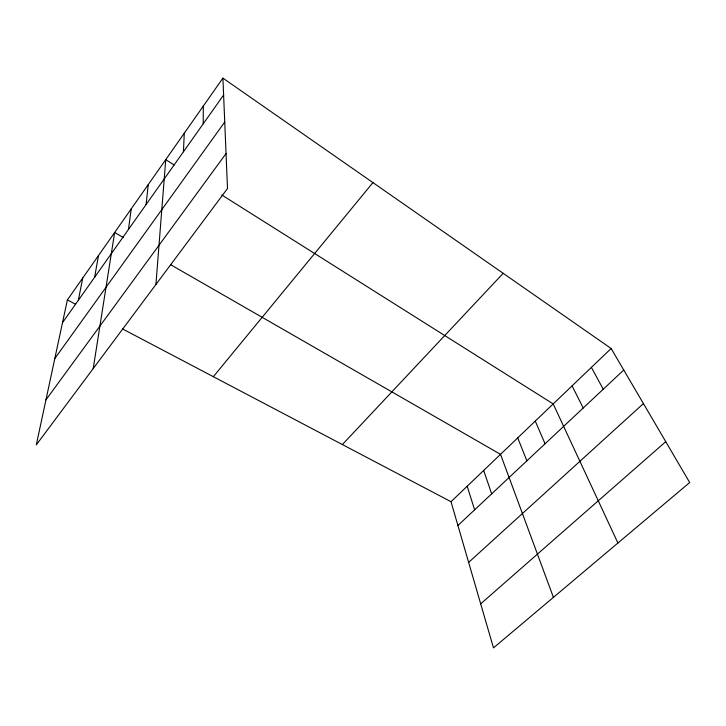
<?xml version="1.0" encoding="UTF-8"?>
<svg xmlns="http://www.w3.org/2000/svg" width="726" height="726" viewBox="0 0 726 726"><rect width="100%" height="100%" fill="white"/><g stroke="black" fill="none" stroke-linecap="round" stroke-linejoin="round"><path stroke-width="1.09" d="M203.226 123.828L203.307 106.078M183.442 151.788L184.259 133.239M155.909 284.51L165.737 159.647L174.167 164.965M146.098 204.55L148.249 184.585M128.466 229.461L131.224 208.861M93.218 368.554L114.644 232.511L123.493 237.602M94.607 277.296L98.482 255.552M78.344 300.274L82.737 278.013M222.909 78.118L67.382 299.911L36.3 444.875L227.501 188.515L222.909 78.118L611.138 348.498L689.7 482.527L493.48 647.882L451.009 501.702L122.513 328.914M62.5 322.653L223.617 95.015M54.804 358.571L224.742 122.022M45.947 399.872L226.049 153.549M213.344 376.685L372.937 182.607M342.382 444.566L503.182 273.312M451.009 501.702L611.138 348.498M457.915 525.497L623.743 369.997M468.642 562.396L643.427 403.583M480.685 603.851L665.751 441.662M67.382 299.911L75.395 304.121M170.664 264.718L500.523 454.331L553.421 597.371M221.811 194.995L553.203 403.928L617.917 543.021M591.391 367.392L603.242 389.218M572.088 385.86L583.214 408.003M535.271 421.08L545.063 443.777M517.72 437.878L526.885 460.829M483.679 470.448L491.674 493.843M467.181 486.229L474.623 509.833"/></g></svg>
